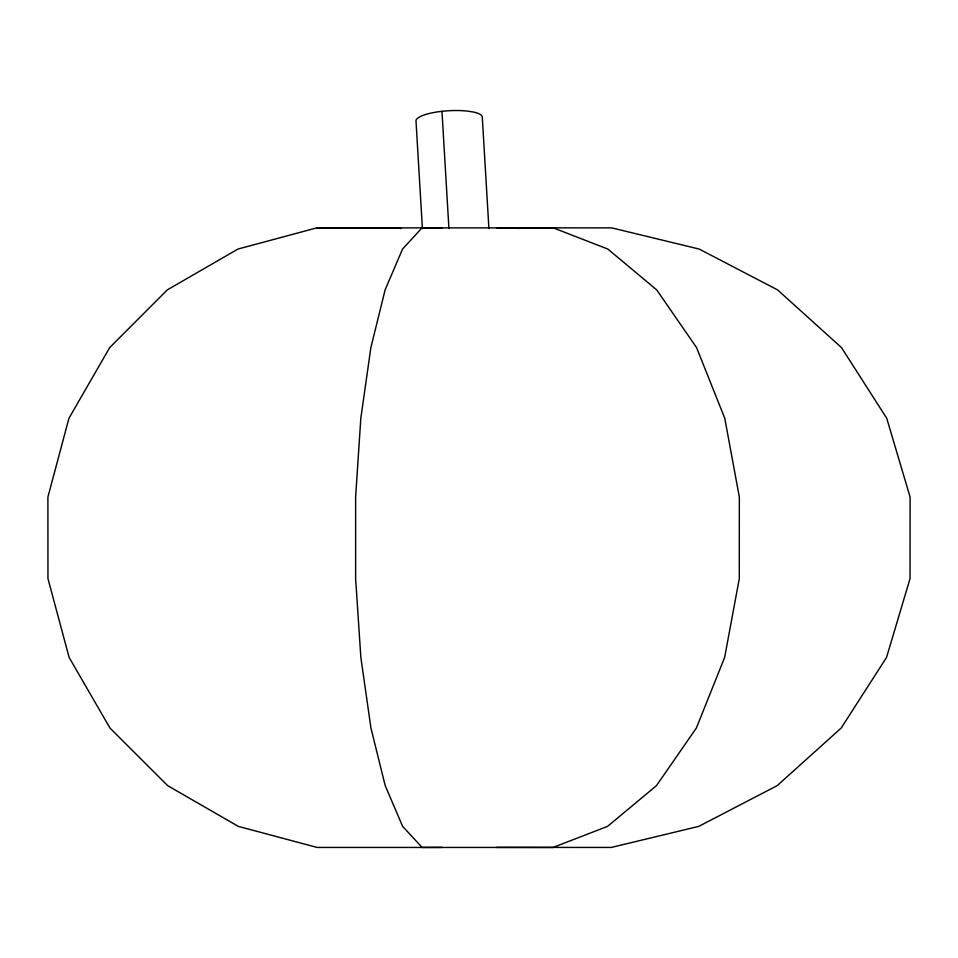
<?xml version="1.0" encoding="UTF-8"?>
<svg xmlns="http://www.w3.org/2000/svg" width="958" height="958" viewBox="0 0 958 958"><rect width="100%" height="100%" fill="white"/><g stroke="black" fill="none" stroke-linecap="round" stroke-linejoin="round"><path stroke-width="1.44" d="M316.715 227.884L237.943 249.056L167.327 289.879L109.691 347.598L68.952 418.263L47.9 497.07L47.96 578.644L69.12 657.416L109.954 728.02L167.674 785.656L238.338 826.395L317.146 847.447L553.005 847.447L607.54 826.395L656.446 785.656L696.382 728.02L724.643 657.416L739.289 578.644L739.337 497.07L724.763 418.263L696.574 347.598L656.685 289.879L607.815 249.056L553.305 227.884L316.715 227.884L398.277 227.824L401.079 228.579M518.338 228.519L521.212 227.824M442.153 227.824L422.011 227.884L402.552 249.056L385.116 289.879L370.878 347.598L360.819 418.263L355.622 497.07L355.634 578.644L360.855 657.416L370.938 728.02L385.2 785.656L402.647 826.395L422.119 847.447L442.261 847.399M496.855 227.824L611.743 227.884L699.172 249.056L777.549 289.879L841.519 347.598L886.725 418.263L910.1 497.07L910.04 578.644L886.545 657.416L841.22 728.02L777.166 785.656L698.729 826.395L611.264 847.447L496.567 847.399M488.915 228.591L482.317 117.618A33.255 8.371 -3.4 0 0 473.623 112.074L466.977 111.032A33.255 8.371 -3.4 0 0 415.976 120.588L422.406 228.603M441.961 111.32L448.907 228.22"/></g></svg>
